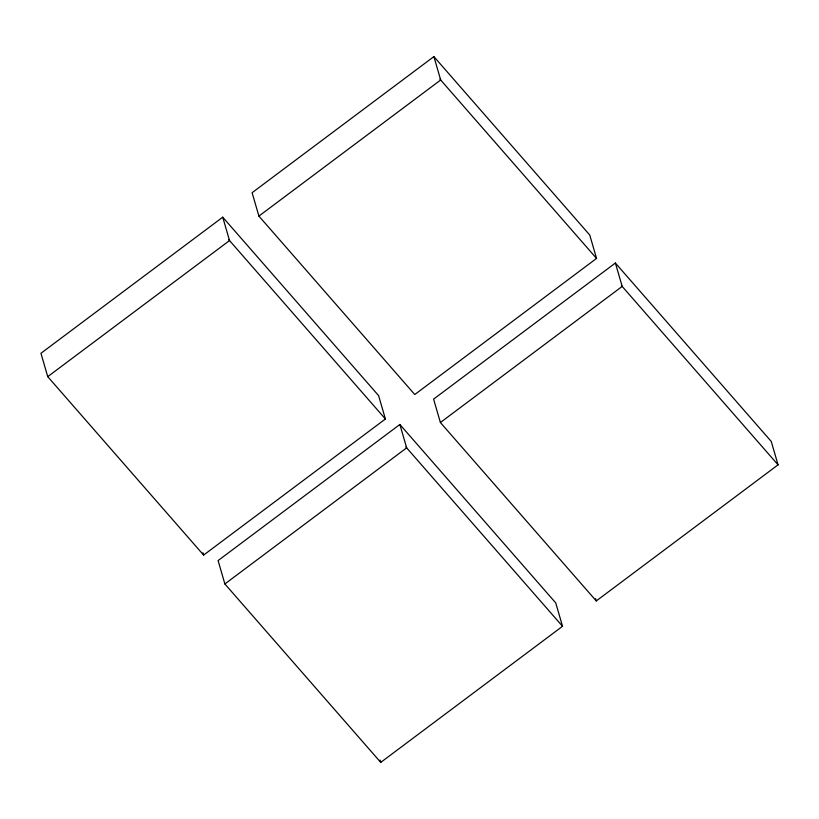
<?xml version="1.0" encoding="UTF-8"?>
<svg xmlns="http://www.w3.org/2000/svg" width="819" height="819" viewBox="0 0 819 819"><rect width="100%" height="100%" fill="white"/><g stroke="black" fill="none" stroke-linecap="round" stroke-linejoin="round"><path stroke-width="1.23" d="M433.886 56.613L252.109 192.711L258.896 216.093L414.762 394.523L596.549 258.425L589.762 235.043L433.886 56.613L440.683 79.996L258.896 216.093M222.737 217.189L40.95 353.286L47.737 376.658L203.614 555.087L385.401 419L378.603 395.618L222.737 217.189L229.525 240.561L47.737 376.658M615.386 263.032L433.599 399.129L440.397 422.512L596.263 600.941L778.05 464.844L771.263 441.461L615.386 263.032L622.184 286.415L440.397 422.512M399.867 424.477L218.089 560.575L224.877 583.957L380.743 762.387L562.53 626.289L555.743 602.907L399.867 424.477L406.664 447.86L224.877 583.957M621.437 285.565L778.05 464.844M439.936 79.146L596.549 258.425M228.788 239.711L385.401 419M405.917 447L562.53 626.289M595.587 598.607L596.263 600.941M380.067 760.042L380.743 762.387M202.938 552.753L203.614 555.087"/></g></svg>
